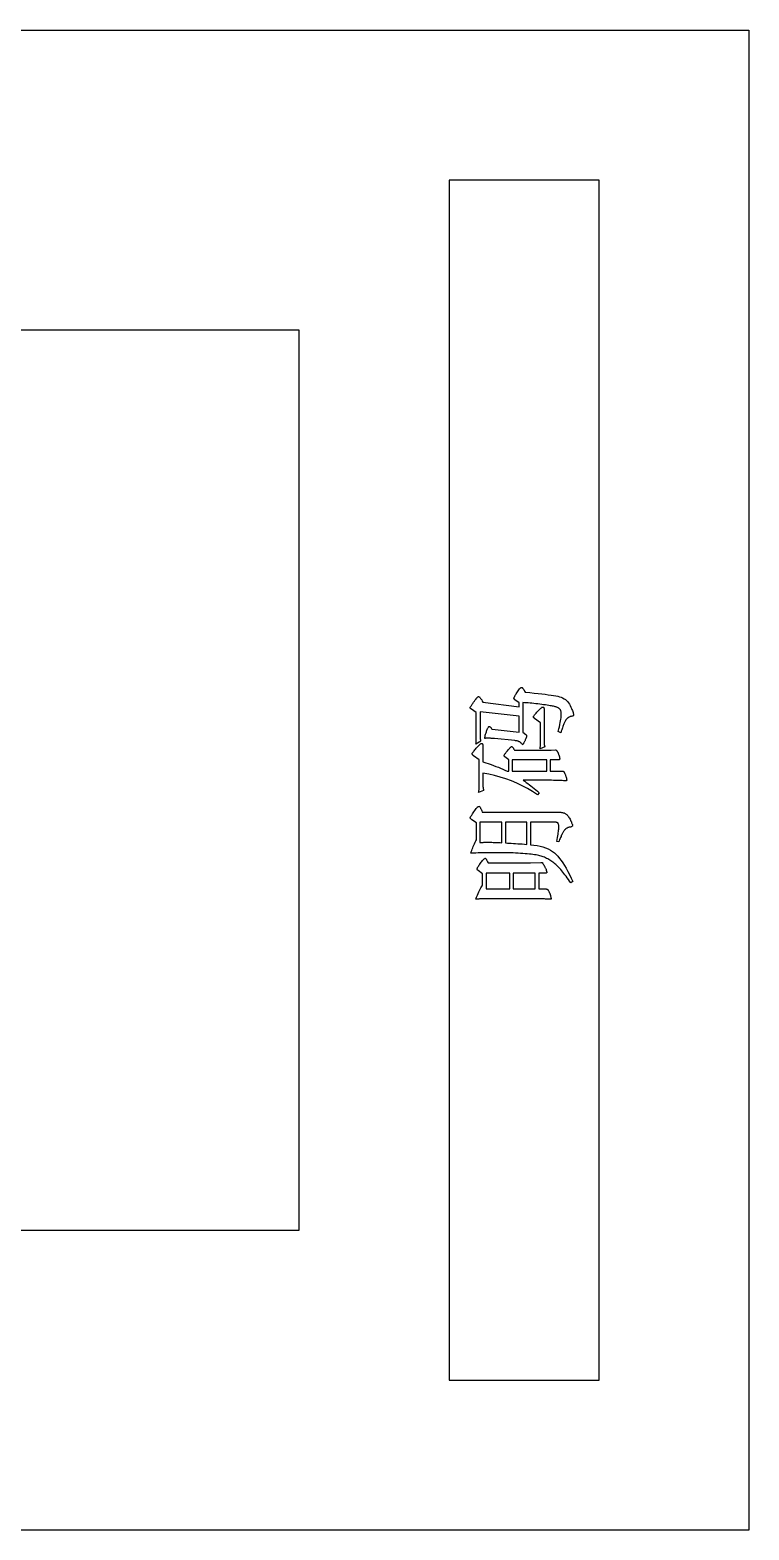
# Model space of a CAD drawing. Header units: millimetres. Extents: x -1 to 1576, y 30 to 633.
# Drawn here: x 103.85 to 108.65, y 252.26 to 262.26 of the extents above; entities that cross this region are included whole.
import ezdxf

# ---------------------------------------------------------------- set-up
doc = ezdxf.new("R2010")
doc.units = ezdxf.units.MM

msp = doc.modelspace()

# ---------------------------------------------------------------- linework, layer by layer
at = {"color": 7, "linetype": 'Continuous', "lineweight": 25}
for p, q in [((98.645, 262.263), (108.645, 262.263)), ((108.645, 262.263), (108.645, 252.263)), ((106.645, 261.263), (106.645, 253.263)), ((107.645, 261.263), (106.645, 261.263)), ((107.645, 253.263), (107.645, 261.263)), ((105.645, 260.263), (99.645, 260.263)), ((105.645, 254.263), (105.645, 260.263)), ((106.819, 257.797), (106.821, 257.8)), ((106.821, 257.8), (106.824, 257.803)), ((106.824, 257.803), (106.826, 257.806)), ((106.826, 257.806), (106.828, 257.808)), ((106.828, 257.808), (106.83, 257.811)), ((106.83, 257.811), (106.832, 257.813)), ((106.832, 257.813), (106.833, 257.814)), ((106.833, 257.814), (106.835, 257.816)), ((106.835, 257.816), (106.836, 257.817)), ((106.836, 257.817), (106.838, 257.818)), ((106.838, 257.818), (106.839, 257.819)), ((106.839, 257.819), (106.84, 257.82)), ((106.84, 257.82), (106.842, 257.82)), ((106.842, 257.82), (106.843, 257.82)), ((106.843, 257.82), (106.845, 257.819)), ((106.845, 257.819), (106.847, 257.817)), ((106.847, 257.817), (106.85, 257.814)), ((106.85, 257.814), (106.852, 257.811)), ((106.852, 257.811), (106.855, 257.807)), ((106.855, 257.807), (106.859, 257.802)), ((106.859, 257.802), (106.862, 257.797)), ((107.077, 257.81), (107.078, 257.812)), ((107.077, 257.809), (107.077, 257.81)), ((107.077, 257.807), (107.077, 257.809)), ((107.078, 257.806), (107.077, 257.807)), ((107.078, 257.814), (107.079, 257.816)), ((107.078, 257.812), (107.078, 257.814)), ((107.078, 257.805), (107.078, 257.806)), ((107.079, 257.804), (107.078, 257.805)), ((107.079, 257.816), (107.081, 257.818)), ((107.079, 257.803), (107.079, 257.804)), ((107.08, 257.802), (107.079, 257.803)), ((107.081, 257.801), (107.08, 257.802)), ((107.081, 257.818), (107.082, 257.821)), ((107.083, 257.8), (107.081, 257.801)), ((107.082, 257.821), (107.084, 257.825)), ((107.084, 257.825), (107.086, 257.829)), ((107.086, 257.829), (107.089, 257.833)), ((107.089, 257.833), (107.092, 257.837)), ((107.092, 257.837), (107.115, 257.871)), ((107.115, 257.871), (107.116, 257.873)), ((107.116, 257.873), (107.118, 257.875)), ((107.118, 257.875), (107.119, 257.876)), ((107.119, 257.876), (107.12, 257.878)), ((107.12, 257.878), (107.122, 257.879)), ((107.122, 257.879), (107.123, 257.88)), ((107.123, 257.88), (107.125, 257.88)), ((107.125, 257.88), (107.126, 257.881)), ((107.126, 257.881), (107.127, 257.881)), ((107.127, 257.881), (107.128, 257.881)), ((107.128, 257.881), (107.13, 257.881)), ((107.13, 257.881), (107.131, 257.88)), ((107.131, 257.88), (107.133, 257.878)), ((107.133, 257.878), (107.135, 257.876)), ((107.135, 257.876), (107.137, 257.873)), ((107.137, 257.873), (107.14, 257.87)), ((107.14, 257.87), (107.142, 257.866)), ((107.142, 257.866), (107.145, 257.861)), ((107.145, 257.861), (107.148, 257.855)), ((107.148, 257.855), (107.151, 257.849)), ((107.151, 257.849), (107.182, 257.846)), ((107.182, 257.846), (107.211, 257.843)), ((107.211, 257.843), (107.238, 257.841)), ((107.238, 257.841), (107.263, 257.838)), ((107.263, 257.838), (107.286, 257.835)), ((107.286, 257.835), (107.306, 257.832)), ((107.306, 257.832), (107.325, 257.83)), ((107.325, 257.83), (107.342, 257.827)), ((107.342, 257.827), (107.357, 257.824)), ((107.357, 257.824), (107.37, 257.822)), ((107.37, 257.822), (107.381, 257.819)), ((107.381, 257.819), (107.392, 257.815)), ((107.392, 257.815), (107.402, 257.811)), ((107.402, 257.811), (107.411, 257.805)), ((107.411, 257.805), (107.42, 257.8)), ((106.785, 257.747), (106.786, 257.748)), ((106.785, 257.745), (106.785, 257.747)), ((106.786, 257.743), (106.785, 257.745)), ((106.786, 257.748), (106.787, 257.749)), ((106.786, 257.742), (106.786, 257.743)), ((106.787, 257.741), (106.786, 257.742)), ((106.787, 257.749), (106.788, 257.752)), ((106.788, 257.74), (106.787, 257.741)), ((106.788, 257.752), (106.789, 257.754)), ((106.789, 257.739), (106.788, 257.74)), ((106.789, 257.754), (106.791, 257.757)), ((106.791, 257.738), (106.789, 257.739)), ((106.791, 257.757), (106.793, 257.76)), ((106.792, 257.737), (106.791, 257.738)), ((106.794, 257.736), (106.792, 257.737)), ((106.793, 257.76), (106.796, 257.764)), ((106.826, 257.714), (106.794, 257.736)), ((106.796, 257.764), (106.798, 257.768)), ((106.798, 257.768), (106.802, 257.773)), ((106.802, 257.773), (106.805, 257.777)), ((106.805, 257.777), (106.808, 257.782)), ((106.808, 257.782), (106.811, 257.786)), ((106.811, 257.786), (106.814, 257.79)), ((106.814, 257.79), (106.816, 257.793)), ((106.816, 257.793), (106.819, 257.797)), ((106.826, 257.536), (106.826, 257.714)), ((106.851, 257.717), (106.851, 257.55)), ((107.112, 257.689), (106.851, 257.717)), ((106.862, 257.797), (106.866, 257.79)), ((106.866, 257.79), (106.87, 257.783)), ((106.87, 257.783), (107.112, 257.752)), ((107.084, 257.799), (107.083, 257.8)), ((107.112, 257.779), (107.084, 257.799)), ((107.112, 257.752), (107.112, 257.779)), ((107.136, 257.78), (107.136, 257.582)), ((107.148, 257.779), (107.136, 257.78)), ((107.16, 257.778), (107.148, 257.779)), ((107.173, 257.777), (107.16, 257.778)), ((107.185, 257.776), (107.173, 257.777)), ((107.197, 257.775), (107.185, 257.776)), ((107.21, 257.774), (107.197, 257.775)), ((107.223, 257.772), (107.21, 257.774)), ((107.214, 257.697), (107.217, 257.7)), ((107.217, 257.7), (107.221, 257.705)), ((107.221, 257.705), (107.225, 257.71)), ((107.236, 257.771), (107.223, 257.772)), ((107.225, 257.71), (107.23, 257.715)), ((107.23, 257.715), (107.235, 257.72)), ((107.235, 257.72), (107.241, 257.726)), ((107.249, 257.769), (107.236, 257.771)), ((107.241, 257.726), (107.246, 257.731)), ((107.246, 257.731), (107.25, 257.736)), ((107.262, 257.767), (107.249, 257.769)), ((107.25, 257.736), (107.254, 257.74)), ((107.254, 257.74), (107.258, 257.743)), ((107.258, 257.743), (107.261, 257.746)), ((107.261, 257.746), (107.264, 257.748)), ((107.275, 257.765), (107.262, 257.767)), ((107.264, 257.748), (107.267, 257.749)), ((107.267, 257.749), (107.269, 257.75)), ((107.269, 257.75), (107.27, 257.75)), ((107.27, 257.75), (107.272, 257.75)), ((107.272, 257.75), (107.273, 257.75)), ((107.273, 257.75), (107.274, 257.749)), ((107.274, 257.749), (107.275, 257.748)), ((107.287, 257.764), (107.275, 257.765)), ((107.275, 257.748), (107.276, 257.747)), ((107.276, 257.747), (107.277, 257.746)), ((107.277, 257.746), (107.277, 257.744)), ((107.277, 257.744), (107.277, 257.742)), ((107.277, 257.742), (107.278, 257.74)), ((107.278, 257.74), (107.278, 257.737)), ((107.278, 257.737), (107.278, 257.517)), ((107.298, 257.762), (107.287, 257.764)), ((107.309, 257.76), (107.298, 257.762)), ((107.318, 257.759), (107.309, 257.76)), ((107.327, 257.757), (107.318, 257.759)), ((107.334, 257.756), (107.327, 257.757)), ((107.341, 257.755), (107.334, 257.756)), ((107.347, 257.753), (107.341, 257.755)), ((107.352, 257.752), (107.347, 257.753)), ((107.356, 257.751), (107.352, 257.752)), ((107.36, 257.749), (107.356, 257.751)), ((107.364, 257.748), (107.36, 257.749)), ((107.368, 257.746), (107.364, 257.748)), ((107.371, 257.745), (107.368, 257.746)), ((107.374, 257.743), (107.371, 257.745)), ((107.377, 257.742), (107.374, 257.743)), ((107.379, 257.74), (107.377, 257.742)), ((107.382, 257.738), (107.379, 257.74)), ((107.384, 257.736), (107.382, 257.738)), ((107.385, 257.734), (107.384, 257.736)), ((107.387, 257.732), (107.385, 257.734)), ((107.388, 257.729), (107.387, 257.732)), ((107.389, 257.726), (107.388, 257.729)), ((107.39, 257.722), (107.389, 257.726)), ((107.391, 257.719), (107.39, 257.722)), ((107.392, 257.715), (107.391, 257.719)), ((107.392, 257.71), (107.392, 257.715)), ((107.393, 257.705), (107.392, 257.71)), ((107.393, 257.7), (107.393, 257.705)), ((107.393, 257.694), (107.393, 257.7)), ((107.42, 257.8), (107.428, 257.793)), ((107.428, 257.793), (107.435, 257.786)), ((107.435, 257.786), (107.441, 257.778)), ((107.441, 257.778), (107.447, 257.769)), ((107.447, 257.769), (107.452, 257.76)), ((107.452, 257.76), (107.457, 257.75)), ((107.457, 257.75), (107.46, 257.741)), ((107.46, 257.741), (107.464, 257.733)), ((107.464, 257.733), (107.467, 257.726)), ((107.467, 257.726), (107.47, 257.72)), ((107.47, 257.72), (107.472, 257.714)), ((107.472, 257.714), (107.473, 257.709)), ((107.473, 257.709), (107.475, 257.705)), ((107.475, 257.705), (107.475, 257.701)), ((107.475, 257.701), (107.475, 257.698)), ((106.897, 257.596), (106.899, 257.601)), ((106.899, 257.601), (106.901, 257.606)), ((106.901, 257.606), (106.903, 257.61)), ((106.903, 257.61), (106.905, 257.613)), ((106.905, 257.613), (106.907, 257.616)), ((106.907, 257.616), (106.908, 257.618)), ((106.908, 257.618), (106.91, 257.62)), ((106.91, 257.62), (106.911, 257.621)), ((106.911, 257.621), (106.913, 257.621)), ((106.913, 257.621), (106.914, 257.621)), ((106.914, 257.621), (106.915, 257.62)), ((106.915, 257.62), (106.917, 257.619)), ((106.917, 257.619), (106.919, 257.618)), ((106.919, 257.618), (106.92, 257.616)), ((106.92, 257.616), (106.922, 257.614)), ((106.922, 257.614), (106.924, 257.611)), ((106.924, 257.611), (106.926, 257.609)), ((106.926, 257.609), (106.928, 257.605)), ((106.928, 257.605), (106.931, 257.602)), ((106.931, 257.602), (107.112, 257.583)), ((107.112, 257.583), (107.112, 257.689)), ((107.207, 257.684), (107.208, 257.686)), ((107.207, 257.683), (107.207, 257.684)), ((107.208, 257.682), (107.207, 257.683)), ((107.208, 257.688), (107.21, 257.69)), ((107.208, 257.686), (107.208, 257.688)), ((107.208, 257.681), (107.208, 257.682)), ((107.209, 257.68), (107.208, 257.681)), ((107.209, 257.679), (107.209, 257.68)), ((107.21, 257.678), (107.209, 257.679)), ((107.21, 257.69), (107.212, 257.693)), ((107.211, 257.677), (107.21, 257.678)), ((107.212, 257.676), (107.211, 257.677)), ((107.212, 257.693), (107.214, 257.697)), ((107.214, 257.675), (107.212, 257.676)), ((107.215, 257.674), (107.214, 257.675)), ((107.255, 257.645), (107.215, 257.674)), ((107.255, 257.509), (107.255, 257.645)), ((107.373, 257.587), (107.377, 257.604)), ((107.377, 257.604), (107.38, 257.619)), ((107.38, 257.619), (107.383, 257.634)), ((107.383, 257.634), (107.386, 257.647)), ((107.386, 257.647), (107.388, 257.659)), ((107.388, 257.659), (107.39, 257.669)), ((107.39, 257.669), (107.391, 257.679)), ((107.391, 257.679), (107.392, 257.687)), ((107.392, 257.687), (107.393, 257.694)), ((107.399, 257.605), (107.396, 257.597)), ((107.401, 257.612), (107.399, 257.605)), ((107.404, 257.62), (107.401, 257.612)), ((107.406, 257.626), (107.404, 257.62)), ((107.408, 257.632), (107.406, 257.626)), ((107.41, 257.638), (107.408, 257.632)), ((107.412, 257.643), (107.41, 257.638)), ((107.414, 257.647), (107.412, 257.643)), ((107.416, 257.651), (107.414, 257.647)), ((107.418, 257.655), (107.416, 257.651)), ((107.42, 257.658), (107.418, 257.655)), ((107.422, 257.661), (107.42, 257.658)), ((107.424, 257.665), (107.422, 257.661)), ((107.426, 257.667), (107.424, 257.665)), ((107.428, 257.67), (107.426, 257.667)), ((107.43, 257.672), (107.428, 257.67)), ((107.432, 257.674), (107.43, 257.672)), ((107.434, 257.676), (107.432, 257.674)), ((107.436, 257.678), (107.434, 257.676)), ((107.438, 257.679), (107.436, 257.678)), ((107.441, 257.681), (107.438, 257.679)), ((107.443, 257.682), (107.441, 257.681)), ((107.446, 257.683), (107.443, 257.682)), ((107.449, 257.685), (107.446, 257.683)), ((107.453, 257.686), (107.449, 257.685)), ((107.456, 257.687), (107.453, 257.686)), ((107.459, 257.687), (107.456, 257.687)), ((107.463, 257.688), (107.459, 257.687)), ((107.466, 257.689), (107.463, 257.688)), ((107.468, 257.689), (107.466, 257.689)), ((107.469, 257.69), (107.468, 257.689)), ((107.471, 257.691), (107.469, 257.69)), ((107.472, 257.692), (107.471, 257.691)), ((107.473, 257.693), (107.472, 257.692)), ((107.474, 257.694), (107.473, 257.693)), ((107.475, 257.695), (107.474, 257.694)), ((107.475, 257.698), (107.475, 257.697)), ((107.475, 257.697), (107.475, 257.695)), ((106.856, 257.522), (106.823, 257.502)), ((106.823, 257.505), (106.824, 257.508)), ((106.823, 257.502), (106.823, 257.505)), ((106.824, 257.511), (106.825, 257.515)), ((106.824, 257.508), (106.824, 257.511)), ((106.825, 257.527), (106.826, 257.531)), ((106.825, 257.523), (106.825, 257.527)), ((106.825, 257.519), (106.825, 257.523)), ((106.825, 257.515), (106.825, 257.519)), ((106.826, 257.531), (106.826, 257.536)), ((106.849, 257.5), (106.852, 257.502)), ((106.851, 257.55), (106.851, 257.547)), ((106.851, 257.547), (106.851, 257.544)), ((106.851, 257.544), (106.851, 257.541)), ((106.851, 257.541), (106.852, 257.538)), ((106.852, 257.538), (106.852, 257.535)), ((106.852, 257.535), (106.853, 257.533)), ((106.852, 257.502), (106.855, 257.505)), ((106.853, 257.533), (106.854, 257.53)), ((106.854, 257.53), (106.854, 257.527)), ((106.854, 257.527), (106.855, 257.525)), ((106.855, 257.525), (106.856, 257.522)), ((106.855, 257.505), (106.858, 257.506)), ((106.858, 257.506), (106.86, 257.507)), ((106.86, 257.507), (106.862, 257.507)), ((106.862, 257.507), (106.863, 257.507)), ((106.863, 257.507), (106.865, 257.507)), ((106.865, 257.507), (106.866, 257.506)), ((106.866, 257.506), (106.867, 257.505)), ((106.867, 257.505), (106.868, 257.503)), ((106.868, 257.503), (106.869, 257.501)), ((106.869, 257.501), (106.869, 257.499)), ((106.882, 257.545), (106.883, 257.549)), ((106.882, 257.541), (106.882, 257.545)), ((106.884, 257.541), (106.882, 257.541)), ((106.883, 257.549), (106.884, 257.553)), ((106.884, 257.553), (106.885, 257.558)), ((106.886, 257.541), (106.884, 257.541)), ((106.885, 257.558), (106.886, 257.563)), ((106.886, 257.563), (106.888, 257.568)), ((106.888, 257.542), (106.886, 257.541)), ((106.888, 257.568), (106.889, 257.573)), ((106.89, 257.542), (106.888, 257.542)), ((106.889, 257.573), (106.891, 257.578)), ((106.893, 257.542), (106.89, 257.542)), ((106.891, 257.578), (106.893, 257.584)), ((106.893, 257.584), (106.895, 257.59)), ((106.895, 257.542), (106.893, 257.542)), ((106.895, 257.59), (106.897, 257.596)), ((106.898, 257.542), (106.895, 257.542)), ((106.901, 257.542), (106.898, 257.542)), ((106.91, 257.542), (106.901, 257.542)), ((106.914, 257.542), (106.91, 257.542)), ((106.917, 257.542), (106.914, 257.542)), ((106.921, 257.542), (106.917, 257.542)), ((106.925, 257.541), (106.921, 257.542)), ((106.929, 257.541), (106.925, 257.541)), ((106.933, 257.541), (106.929, 257.541)), ((106.938, 257.54), (106.933, 257.541)), ((106.942, 257.54), (106.938, 257.54)), ((106.947, 257.54), (106.942, 257.54)), ((107.084, 257.526), (106.947, 257.54)), ((107.088, 257.525), (107.084, 257.526)), ((107.092, 257.525), (107.088, 257.525)), ((107.095, 257.524), (107.092, 257.525)), ((107.099, 257.524), (107.095, 257.524)), ((107.102, 257.523), (107.099, 257.524)), ((107.105, 257.522), (107.102, 257.523)), ((107.107, 257.521), (107.105, 257.522)), ((107.11, 257.52), (107.107, 257.521)), ((107.112, 257.519), (107.11, 257.52)), ((107.114, 257.518), (107.112, 257.519)), ((107.116, 257.517), (107.114, 257.518)), ((107.118, 257.516), (107.116, 257.517)), ((107.12, 257.514), (107.118, 257.516)), ((107.122, 257.512), (107.12, 257.514)), ((107.124, 257.51), (107.122, 257.512)), ((107.126, 257.508), (107.124, 257.51)), ((107.129, 257.506), (107.126, 257.508)), ((107.131, 257.503), (107.129, 257.506)), ((107.133, 257.5), (107.131, 257.503)), ((107.135, 257.498), (107.133, 257.5)), ((107.137, 257.5), (107.135, 257.498)), ((107.136, 257.582), (107.156, 257.567)), ((107.139, 257.503), (107.137, 257.5)), ((107.14, 257.506), (107.139, 257.503)), ((107.142, 257.509), (107.14, 257.506)), ((107.144, 257.513), (107.142, 257.509)), ((107.146, 257.516), (107.144, 257.513)), ((107.147, 257.52), (107.146, 257.516)), ((107.149, 257.523), (107.147, 257.52)), ((107.151, 257.527), (107.149, 257.523)), ((107.152, 257.531), (107.151, 257.527)), ((107.154, 257.535), (107.152, 257.531)), ((107.156, 257.538), (107.154, 257.535)), ((107.156, 257.567), (107.157, 257.566)), ((107.157, 257.541), (107.156, 257.538)), ((107.157, 257.566), (107.159, 257.565)), ((107.158, 257.544), (107.157, 257.541)), ((107.159, 257.547), (107.158, 257.544)), ((107.159, 257.565), (107.159, 257.564)), ((107.159, 257.564), (107.16, 257.563)), ((107.16, 257.55), (107.159, 257.547)), ((107.16, 257.563), (107.16, 257.562)), ((107.16, 257.562), (107.161, 257.561)), ((107.161, 257.552), (107.16, 257.55)), ((107.161, 257.561), (107.161, 257.559)), ((107.161, 257.559), (107.161, 257.558)), ((107.161, 257.558), (107.161, 257.557)), ((107.161, 257.557), (107.161, 257.555)), ((107.161, 257.555), (107.161, 257.554)), ((107.161, 257.554), (107.161, 257.552)), ((107.254, 257.496), (107.255, 257.5)), ((107.255, 257.505), (107.255, 257.509)), ((107.255, 257.5), (107.255, 257.505)), ((107.278, 257.517), (107.278, 257.513)), ((107.278, 257.513), (107.278, 257.509)), ((107.278, 257.509), (107.278, 257.505)), ((107.278, 257.505), (107.279, 257.502)), ((107.279, 257.502), (107.279, 257.498)), ((107.39, 257.579), (107.373, 257.587)), ((107.393, 257.588), (107.39, 257.579)), ((107.396, 257.597), (107.393, 257.588)), ((106.798, 257.44), (106.799, 257.442)), ((106.798, 257.439), (106.798, 257.44)), ((106.798, 257.437), (106.798, 257.439)), ((106.798, 257.436), (106.798, 257.437)), ((106.799, 257.435), (106.798, 257.436)), ((106.799, 257.442), (106.801, 257.444)), ((106.8, 257.434), (106.799, 257.435)), ((106.8, 257.433), (106.8, 257.434)), ((106.801, 257.431), (106.8, 257.433)), ((106.801, 257.444), (106.802, 257.447)), ((106.803, 257.43), (106.801, 257.431)), ((106.802, 257.447), (106.805, 257.45)), ((106.804, 257.428), (106.803, 257.43)), ((106.806, 257.427), (106.804, 257.428)), ((106.805, 257.45), (106.808, 257.454)), ((106.807, 257.425), (106.806, 257.427)), ((106.845, 257.397), (106.807, 257.425)), ((106.808, 257.454), (106.812, 257.459)), ((106.812, 257.459), (106.816, 257.464)), ((106.816, 257.464), (106.82, 257.47)), ((106.82, 257.47), (106.826, 257.476)), ((106.826, 257.476), (106.831, 257.482)), ((106.831, 257.482), (106.836, 257.487)), ((106.836, 257.487), (106.841, 257.492)), ((106.841, 257.492), (106.845, 257.496)), ((106.845, 257.496), (106.849, 257.5)), ((106.869, 257.499), (106.87, 257.497)), ((106.87, 257.497), (106.87, 257.494)), ((106.87, 257.494), (106.87, 257.491)), ((106.87, 257.491), (106.87, 257.385)), ((107.011, 257.428), (107.012, 257.429)), ((107.011, 257.426), (107.011, 257.428)), ((107.012, 257.424), (107.011, 257.426)), ((107.012, 257.429), (107.013, 257.431)), ((107.012, 257.423), (107.012, 257.424)), ((107.013, 257.422), (107.012, 257.423)), ((107.013, 257.431), (107.015, 257.434)), ((107.015, 257.42), (107.013, 257.422)), ((107.015, 257.434), (107.017, 257.437)), ((107.016, 257.419), (107.015, 257.42)), ((107.044, 257.398), (107.016, 257.419)), ((107.017, 257.437), (107.02, 257.441)), ((107.02, 257.441), (107.023, 257.445)), ((107.023, 257.445), (107.026, 257.449)), ((107.026, 257.449), (107.03, 257.454)), ((107.03, 257.454), (107.034, 257.459)), ((107.034, 257.459), (107.039, 257.464)), ((107.039, 257.464), (107.043, 257.469)), ((107.043, 257.469), (107.047, 257.473)), ((107.047, 257.473), (107.05, 257.477)), ((107.05, 257.477), (107.053, 257.48)), ((107.053, 257.48), (107.056, 257.482)), ((107.056, 257.482), (107.058, 257.484)), ((107.058, 257.484), (107.059, 257.486)), ((107.059, 257.486), (107.061, 257.486)), ((107.061, 257.486), (107.063, 257.487)), ((107.063, 257.487), (107.064, 257.486)), ((107.064, 257.486), (107.066, 257.485)), ((107.066, 257.485), (107.067, 257.483)), ((107.067, 257.483), (107.069, 257.481)), ((107.069, 257.481), (107.071, 257.478)), ((107.071, 257.478), (107.073, 257.475)), ((107.073, 257.475), (107.075, 257.471)), ((107.075, 257.471), (107.078, 257.467)), ((107.078, 257.467), (107.08, 257.462)), ((107.08, 257.462), (107.281, 257.462)), ((107.283, 257.484), (107.251, 257.471)), ((107.251, 257.471), (107.252, 257.474)), ((107.252, 257.477), (107.253, 257.481)), ((107.252, 257.474), (107.252, 257.477)), ((107.253, 257.485), (107.254, 257.488)), ((107.253, 257.481), (107.253, 257.485)), ((107.254, 257.492), (107.254, 257.496)), ((107.254, 257.488), (107.254, 257.492)), ((107.279, 257.498), (107.28, 257.495)), ((107.28, 257.495), (107.28, 257.492)), ((107.28, 257.492), (107.281, 257.489)), ((107.281, 257.489), (107.282, 257.487)), ((107.281, 257.462), (107.288, 257.462)), ((107.282, 257.487), (107.283, 257.484)), ((107.288, 257.462), (107.294, 257.462)), ((107.294, 257.462), (107.3, 257.462)), ((107.3, 257.462), (107.306, 257.462)), ((107.306, 257.462), (107.311, 257.463)), ((107.311, 257.463), (107.315, 257.463)), ((107.315, 257.463), (107.319, 257.463)), ((107.319, 257.463), (107.323, 257.463)), ((107.323, 257.463), (107.326, 257.463)), ((107.326, 257.463), (107.354, 257.465)), ((107.354, 257.465), (107.355, 257.464)), ((107.355, 257.464), (107.356, 257.464)), ((107.356, 257.464), (107.357, 257.464)), ((107.357, 257.464), (107.358, 257.463)), ((107.358, 257.463), (107.36, 257.462)), ((107.36, 257.462), (107.361, 257.462)), ((107.361, 257.462), (107.362, 257.46)), ((107.362, 257.46), (107.363, 257.459)), ((107.363, 257.459), (107.364, 257.458)), ((107.364, 257.458), (107.365, 257.456)), ((107.365, 257.456), (107.366, 257.454)), ((107.366, 257.454), (107.367, 257.452)), ((107.367, 257.452), (107.368, 257.45)), ((107.368, 257.45), (107.37, 257.448)), ((107.37, 257.448), (107.371, 257.445)), ((107.371, 257.445), (107.372, 257.443)), ((107.372, 257.443), (107.373, 257.44)), ((107.373, 257.44), (107.374, 257.437)), ((107.374, 257.437), (107.375, 257.433)), ((107.375, 257.433), (107.377, 257.43)), ((107.377, 257.43), (107.378, 257.426)), ((107.378, 257.426), (107.379, 257.423)), ((107.379, 257.423), (107.38, 257.42)), ((107.38, 257.42), (107.381, 257.417)), ((107.381, 257.4), (107.38, 257.4)), ((107.381, 257.417), (107.381, 257.414)), ((107.381, 257.414), (107.382, 257.412)), ((107.382, 257.402), (107.381, 257.4)), ((107.382, 257.412), (107.382, 257.409)), ((107.382, 257.409), (107.383, 257.407)), ((107.383, 257.403), (107.382, 257.402)), ((107.383, 257.407), (107.383, 257.405)), ((107.383, 257.405), (107.383, 257.403)), ((106.845, 257.214), (106.845, 257.397)), ((106.87, 257.385), (106.889, 257.379)), ((106.87, 257.309), (106.87, 257.226)), ((106.909, 257.302), (106.87, 257.309)), ((106.889, 257.379), (106.906, 257.373)), ((106.906, 257.373), (106.924, 257.367)), ((106.948, 257.293), (106.909, 257.302)), ((106.924, 257.367), (106.941, 257.361)), ((106.941, 257.361), (106.957, 257.354)), ((106.957, 257.354), (106.973, 257.348)), ((106.973, 257.348), (106.988, 257.342)), ((106.988, 257.342), (107.003, 257.336)), ((107.003, 257.336), (107.017, 257.329)), ((107.017, 257.329), (107.031, 257.323)), ((107.031, 257.323), (107.044, 257.323)), ((107.044, 257.323), (107.044, 257.398)), ((107.296, 257.399), (107.066, 257.399)), ((107.066, 257.399), (107.066, 257.323)), ((107.066, 257.323), (107.296, 257.323)), ((107.296, 257.323), (107.296, 257.399)), ((107.374, 257.399), (107.318, 257.399)), ((107.318, 257.399), (107.318, 257.323)), ((107.318, 257.323), (107.4, 257.323)), ((107.376, 257.399), (107.374, 257.399)), ((107.378, 257.399), (107.376, 257.399)), ((107.379, 257.399), (107.378, 257.399)), ((107.38, 257.4), (107.379, 257.399)), ((107.4, 257.323), (107.401, 257.323)), ((107.401, 257.323), (107.403, 257.322)), ((107.403, 257.322), (107.405, 257.322)), ((107.405, 257.322), (107.406, 257.322)), ((107.406, 257.322), (107.408, 257.321)), ((107.408, 257.321), (107.409, 257.32)), ((107.409, 257.32), (107.41, 257.319)), ((107.41, 257.319), (107.41, 257.318)), ((107.41, 257.318), (107.411, 257.317)), ((107.411, 257.317), (107.412, 257.315)), ((107.412, 257.315), (107.413, 257.313)), ((107.413, 257.313), (107.414, 257.311)), ((107.414, 257.311), (107.415, 257.309)), ((107.415, 257.309), (107.416, 257.307)), ((107.416, 257.307), (107.417, 257.305)), ((107.417, 257.305), (107.418, 257.302)), ((107.418, 257.302), (107.42, 257.297)), ((106.844, 257.206), (106.845, 257.21)), ((106.844, 257.202), (106.844, 257.206)), ((106.844, 257.198), (106.844, 257.202)), ((106.845, 257.21), (106.845, 257.214)), ((106.87, 257.226), (106.87, 257.222)), ((106.87, 257.222), (106.87, 257.218)), ((106.87, 257.218), (106.871, 257.215)), ((106.871, 257.215), (106.871, 257.211)), ((106.871, 257.211), (106.871, 257.208)), ((106.871, 257.208), (106.872, 257.205)), ((106.872, 257.205), (106.873, 257.202)), ((106.873, 257.202), (106.874, 257.199)), ((106.986, 257.283), (106.948, 257.293)), ((107.023, 257.271), (106.986, 257.283)), ((107.06, 257.257), (107.023, 257.271)), ((107.096, 257.242), (107.06, 257.257)), ((107.132, 257.225), (107.096, 257.242)), ((107.167, 257.207), (107.132, 257.225)), ((107.328, 257.262), (107.139, 257.262)), ((107.139, 257.262), (107.149, 257.255)), ((107.149, 257.255), (107.159, 257.247)), ((107.159, 257.247), (107.17, 257.24)), ((107.201, 257.187), (107.167, 257.207)), ((107.17, 257.24), (107.18, 257.232)), ((107.18, 257.232), (107.19, 257.224)), ((107.19, 257.224), (107.201, 257.215)), ((107.201, 257.215), (107.212, 257.206)), ((107.212, 257.206), (107.223, 257.197)), ((107.34, 257.261), (107.328, 257.262)), ((107.351, 257.261), (107.34, 257.261)), ((107.361, 257.261), (107.351, 257.261)), ((107.371, 257.261), (107.361, 257.261)), ((107.381, 257.261), (107.371, 257.261)), ((107.39, 257.26), (107.381, 257.261)), ((107.399, 257.26), (107.39, 257.26)), ((107.407, 257.259), (107.399, 257.26)), ((107.415, 257.258), (107.407, 257.259)), ((107.423, 257.258), (107.415, 257.258)), ((107.42, 257.297), (107.422, 257.292)), ((107.422, 257.292), (107.423, 257.29)), ((107.423, 257.29), (107.425, 257.284)), ((107.425, 257.258), (107.423, 257.258)), ((107.425, 257.284), (107.425, 257.282)), ((107.425, 257.282), (107.426, 257.279)), ((107.427, 257.258), (107.425, 257.258)), ((107.426, 257.279), (107.427, 257.277)), ((107.427, 257.277), (107.427, 257.274)), ((107.427, 257.274), (107.427, 257.272)), ((107.427, 257.272), (107.428, 257.27)), ((107.428, 257.259), (107.427, 257.258)), ((107.428, 257.27), (107.428, 257.268)), ((107.428, 257.268), (107.428, 257.267)), ((107.428, 257.267), (107.429, 257.265)), ((107.429, 257.263), (107.428, 257.261)), ((107.428, 257.261), (107.428, 257.259)), ((107.429, 257.265), (107.429, 257.264)), ((107.429, 257.264), (107.429, 257.263)), ((106.875, 257.194), (106.841, 257.18)), ((106.841, 257.18), (106.842, 257.184)), ((106.842, 257.187), (106.843, 257.191)), ((106.842, 257.184), (106.842, 257.187)), ((106.843, 257.194), (106.844, 257.198)), ((106.843, 257.191), (106.843, 257.194)), ((106.874, 257.199), (106.874, 257.196)), ((106.874, 257.196), (106.875, 257.194)), ((107.235, 257.165), (107.201, 257.187)), ((107.223, 257.197), (107.234, 257.188)), ((107.234, 257.188), (107.245, 257.178)), ((107.245, 257.178), (107.235, 257.165)), ((106.786, 257.014), (106.787, 257.016)), ((106.786, 257.012), (106.786, 257.014)), ((106.786, 257.01), (106.786, 257.012)), ((106.786, 257.009), (106.786, 257.01)), ((106.787, 257.008), (106.786, 257.009)), ((106.787, 257.016), (106.788, 257.018)), ((106.787, 257.007), (106.787, 257.008)), ((106.788, 257.006), (106.787, 257.007)), ((106.788, 257.018), (106.79, 257.021)), ((106.789, 257.005), (106.788, 257.006)), ((106.791, 257.003), (106.789, 257.005)), ((106.79, 257.021), (106.791, 257.024)), ((106.791, 257.024), (106.793, 257.027)), ((106.792, 257.002), (106.791, 257.003)), ((106.794, 257.001), (106.792, 257.002)), ((106.793, 257.027), (106.796, 257.03)), ((106.796, 256.999), (106.794, 257.001)), ((106.796, 257.03), (106.798, 257.034)), ((106.798, 257.034), (106.801, 257.039)), ((106.801, 257.039), (106.826, 257.074)), ((106.826, 257.074), (106.828, 257.076)), ((106.828, 257.076), (106.83, 257.079)), ((106.83, 257.079), (106.831, 257.081)), ((106.831, 257.081), (106.833, 257.083)), ((106.833, 257.083), (106.835, 257.084)), ((106.835, 257.084), (106.837, 257.085)), ((106.837, 257.085), (106.839, 257.086)), ((106.839, 257.086), (106.84, 257.087)), ((106.84, 257.087), (106.842, 257.087)), ((106.842, 257.087), (106.843, 257.088)), ((106.843, 257.088), (106.845, 257.087)), ((106.845, 257.087), (106.847, 257.086)), ((106.847, 257.086), (106.849, 257.084)), ((106.849, 257.084), (106.851, 257.082)), ((106.851, 257.082), (106.853, 257.078)), ((106.853, 257.078), (106.855, 257.074)), ((106.855, 257.074), (106.858, 257.069)), ((106.858, 257.069), (106.86, 257.064)), ((106.86, 257.064), (106.863, 257.057)), ((106.863, 257.057), (106.866, 257.05)), ((106.866, 257.05), (107.348, 257.05)), ((107.348, 257.05), (107.358, 257.05)), ((107.358, 257.05), (107.366, 257.05)), ((107.366, 257.05), (107.375, 257.049)), ((107.375, 257.049), (107.382, 257.049)), ((107.382, 257.049), (107.389, 257.048)), ((107.389, 257.048), (107.395, 257.047)), ((107.395, 257.047), (107.401, 257.046)), ((107.401, 257.046), (107.406, 257.045)), ((107.406, 257.045), (107.411, 257.044)), ((107.411, 257.044), (107.415, 257.043)), ((107.415, 257.043), (107.418, 257.041)), ((107.418, 257.041), (107.422, 257.039)), ((107.422, 257.039), (107.425, 257.036)), ((107.425, 257.036), (107.429, 257.033)), ((107.429, 257.033), (107.433, 257.029)), ((107.433, 257.029), (107.436, 257.024)), ((107.436, 257.024), (107.44, 257.02)), ((107.44, 257.02), (107.443, 257.014)), ((107.443, 257.014), (107.447, 257.008)), ((107.447, 257.008), (107.451, 257.002)), ((107.451, 257.002), (107.454, 256.995)), ((106.828, 256.978), (106.796, 256.999)), ((106.828, 256.865), (106.828, 256.978)), ((106.996, 256.983), (106.85, 256.983)), ((106.85, 256.983), (106.85, 256.847)), ((106.996, 256.845), (106.996, 256.983)), ((107.02, 256.983), (107.02, 256.844)), ((107.163, 256.983), (107.02, 256.983)), ((107.163, 256.834), (107.163, 256.983)), ((107.187, 256.983), (107.187, 256.832)), ((107.347, 256.983), (107.187, 256.983)), ((107.351, 256.983), (107.347, 256.983)), ((107.354, 256.982), (107.351, 256.983)), ((107.358, 256.982), (107.354, 256.982)), ((107.361, 256.981), (107.358, 256.982)), ((107.363, 256.98), (107.361, 256.981)), ((107.366, 256.98), (107.363, 256.98)), ((107.368, 256.978), (107.366, 256.98)), ((107.37, 256.977), (107.368, 256.978)), ((107.371, 256.976), (107.37, 256.977)), ((107.37, 256.892), (107.372, 256.902)), ((107.372, 256.974), (107.371, 256.976)), ((107.373, 256.972), (107.372, 256.974)), ((107.372, 256.902), (107.373, 256.912)), ((107.374, 256.97), (107.373, 256.972)), ((107.373, 256.912), (107.375, 256.921)), ((107.374, 256.968), (107.374, 256.97)), ((107.375, 256.966), (107.374, 256.968)), ((107.376, 256.963), (107.375, 256.966)), ((107.375, 256.929), (107.376, 256.935)), ((107.375, 256.921), (107.375, 256.929)), ((107.376, 256.96), (107.376, 256.963)), ((107.376, 256.957), (107.376, 256.96)), ((107.376, 256.953), (107.376, 256.957)), ((107.377, 256.949), (107.376, 256.953)), ((107.376, 256.935), (107.377, 256.941)), ((107.377, 256.945), (107.377, 256.949)), ((107.377, 256.941), (107.377, 256.945)), ((107.398, 256.904), (107.396, 256.899)), ((107.4, 256.908), (107.398, 256.904)), ((107.403, 256.912), (107.4, 256.908)), ((107.405, 256.916), (107.403, 256.912)), ((107.407, 256.92), (107.405, 256.916)), ((107.409, 256.923), (107.407, 256.92)), ((107.411, 256.926), (107.409, 256.923)), ((107.413, 256.929), (107.411, 256.926)), ((107.416, 256.932), (107.413, 256.929)), ((107.418, 256.934), (107.416, 256.932)), ((107.42, 256.936), (107.418, 256.934)), ((107.422, 256.938), (107.42, 256.936)), ((107.424, 256.939), (107.422, 256.938)), ((107.426, 256.941), (107.424, 256.939)), ((107.429, 256.942), (107.426, 256.941)), ((107.431, 256.943), (107.429, 256.942)), ((107.434, 256.944), (107.431, 256.943)), ((107.436, 256.946), (107.434, 256.944)), ((107.439, 256.947), (107.436, 256.946)), ((107.442, 256.947), (107.439, 256.947)), ((107.445, 256.948), (107.442, 256.947)), ((107.448, 256.949), (107.445, 256.948)), ((107.452, 256.95), (107.448, 256.949)), ((107.455, 256.95), (107.452, 256.95)), ((107.454, 256.995), (107.457, 256.989)), ((107.458, 256.951), (107.455, 256.95)), ((107.457, 256.989), (107.46, 256.984)), ((107.46, 256.952), (107.458, 256.951)), ((107.46, 256.984), (107.462, 256.979)), ((107.463, 256.953), (107.46, 256.952)), ((107.462, 256.979), (107.464, 256.974)), ((107.464, 256.954), (107.463, 256.953)), ((107.464, 256.974), (107.466, 256.97)), ((107.466, 256.955), (107.464, 256.954)), ((107.466, 256.97), (107.467, 256.967)), ((107.467, 256.956), (107.466, 256.955)), ((107.467, 256.967), (107.468, 256.964)), ((107.468, 256.957), (107.467, 256.956)), ((107.468, 256.964), (107.468, 256.962)), ((107.468, 256.962), (107.469, 256.96)), ((107.469, 256.96), (107.468, 256.958)), ((107.468, 256.958), (107.468, 256.957)), ((106.795, 256.794), (106.799, 256.803)), ((106.799, 256.803), (106.802, 256.812)), ((106.802, 256.812), (106.806, 256.821)), ((106.806, 256.821), (106.81, 256.83)), ((106.81, 256.83), (106.814, 256.839)), ((106.814, 256.839), (106.819, 256.848)), ((106.819, 256.848), (106.823, 256.857)), ((106.823, 256.857), (106.828, 256.865)), ((106.85, 256.847), (106.855, 256.847)), ((106.855, 256.847), (106.86, 256.847)), ((106.86, 256.847), (106.866, 256.847)), ((106.866, 256.847), (106.871, 256.847)), ((106.871, 256.847), (106.877, 256.848)), ((106.877, 256.848), (106.883, 256.848)), ((106.883, 256.848), (106.889, 256.848)), ((106.889, 256.848), (106.895, 256.848)), ((106.895, 256.848), (106.901, 256.848)), ((106.901, 256.848), (106.908, 256.848)), ((106.908, 256.848), (106.914, 256.848)), ((106.914, 256.848), (106.922, 256.848)), ((106.922, 256.848), (106.929, 256.848)), ((106.929, 256.848), (106.938, 256.847)), ((106.938, 256.847), (106.946, 256.847)), ((106.946, 256.847), (106.955, 256.847)), ((106.955, 256.847), (106.965, 256.847)), ((106.965, 256.847), (106.975, 256.846)), ((106.975, 256.846), (106.985, 256.846)), ((106.985, 256.846), (106.996, 256.845)), ((107.02, 256.844), (107.033, 256.843)), ((107.033, 256.843), (107.046, 256.843)), ((107.046, 256.843), (107.059, 256.842)), ((107.059, 256.842), (107.073, 256.841)), ((107.073, 256.841), (107.088, 256.84)), ((107.088, 256.84), (107.102, 256.839)), ((107.102, 256.839), (107.117, 256.838)), ((107.117, 256.838), (107.132, 256.837)), ((107.132, 256.837), (107.147, 256.835)), ((107.147, 256.835), (107.163, 256.834)), ((107.187, 256.832), (107.209, 256.829)), ((107.209, 256.829), (107.231, 256.826)), ((107.231, 256.826), (107.251, 256.822)), ((107.251, 256.822), (107.27, 256.817)), ((107.27, 256.817), (107.288, 256.811)), ((107.288, 256.811), (107.305, 256.804)), ((107.305, 256.804), (107.321, 256.796)), ((107.364, 256.853), (107.366, 256.867)), ((107.376, 256.851), (107.364, 256.853)), ((107.366, 256.867), (107.368, 256.88)), ((107.368, 256.88), (107.37, 256.892)), ((107.379, 256.859), (107.376, 256.851)), ((107.382, 256.867), (107.379, 256.859)), ((107.385, 256.874), (107.382, 256.867)), ((107.388, 256.881), (107.385, 256.874)), ((107.391, 256.887), (107.388, 256.881)), ((107.393, 256.893), (107.391, 256.887)), ((107.396, 256.899), (107.393, 256.893)), ((106.789, 256.775), (106.792, 256.784)), ((106.805, 256.776), (106.789, 256.775)), ((106.792, 256.784), (106.795, 256.794)), ((106.822, 256.776), (106.805, 256.776)), ((106.838, 256.777), (106.822, 256.776)), ((106.854, 256.777), (106.838, 256.777)), ((106.846, 256.697), (106.85, 256.703)), ((106.85, 256.703), (106.854, 256.709)), ((106.871, 256.778), (106.854, 256.777)), ((106.854, 256.709), (106.858, 256.716)), ((106.858, 256.716), (106.863, 256.721)), ((106.863, 256.721), (106.867, 256.726)), ((106.867, 256.726), (106.87, 256.73)), ((106.87, 256.73), (106.873, 256.734)), ((106.888, 256.778), (106.871, 256.778)), ((106.873, 256.734), (106.876, 256.737)), ((106.876, 256.737), (106.879, 256.739)), ((106.879, 256.739), (106.882, 256.741)), ((106.882, 256.741), (106.884, 256.742)), ((106.884, 256.742), (106.885, 256.742)), ((106.885, 256.742), (106.887, 256.742)), ((106.887, 256.742), (106.888, 256.741)), ((106.904, 256.778), (106.888, 256.778)), ((106.888, 256.741), (106.89, 256.739)), ((106.89, 256.739), (106.891, 256.737)), ((106.891, 256.737), (106.893, 256.734)), ((106.893, 256.734), (106.895, 256.731)), ((106.895, 256.731), (106.897, 256.727)), ((106.897, 256.727), (106.899, 256.722)), ((106.899, 256.722), (106.901, 256.717)), ((106.901, 256.717), (106.904, 256.711)), ((106.921, 256.779), (106.904, 256.778)), ((106.904, 256.711), (107.187, 256.711)), ((106.938, 256.779), (106.921, 256.779)), ((106.955, 256.779), (106.938, 256.779)), ((106.972, 256.779), (106.955, 256.779)), ((106.989, 256.779), (106.972, 256.779)), ((107.005, 256.778), (106.989, 256.779)), ((107.022, 256.778), (107.005, 256.778)), ((107.039, 256.778), (107.022, 256.778)), ((107.055, 256.777), (107.039, 256.778)), ((107.072, 256.777), (107.055, 256.777)), ((107.088, 256.776), (107.072, 256.777)), ((107.105, 256.775), (107.088, 256.776)), ((107.121, 256.774), (107.105, 256.775)), ((107.137, 256.773), (107.121, 256.774)), ((107.152, 256.772), (107.137, 256.773)), ((107.166, 256.771), (107.152, 256.772)), ((107.18, 256.77), (107.166, 256.771)), ((107.192, 256.768), (107.18, 256.77)), ((107.187, 256.711), (107.256, 256.713)), ((107.204, 256.767), (107.192, 256.768)), ((107.215, 256.765), (107.204, 256.767)), ((107.225, 256.764), (107.215, 256.765)), ((107.234, 256.762), (107.225, 256.764)), ((107.243, 256.76), (107.234, 256.762)), ((107.25, 256.758), (107.243, 256.76)), ((107.258, 256.756), (107.25, 256.758)), ((107.256, 256.713), (107.266, 256.713)), ((107.266, 256.753), (107.258, 256.756)), ((107.273, 256.751), (107.266, 256.753)), ((107.266, 256.713), (107.269, 256.707)), ((107.269, 256.707), (107.273, 256.702)), ((107.281, 256.748), (107.273, 256.751)), ((107.273, 256.702), (107.276, 256.697)), ((107.288, 256.744), (107.281, 256.748)), ((107.295, 256.741), (107.288, 256.744)), ((107.302, 256.738), (107.295, 256.741)), ((107.309, 256.734), (107.302, 256.738)), ((107.316, 256.73), (107.309, 256.734)), ((107.323, 256.725), (107.316, 256.73)), ((107.321, 256.796), (107.335, 256.787)), ((107.33, 256.721), (107.323, 256.725)), ((107.336, 256.716), (107.33, 256.721)), ((107.335, 256.787), (107.348, 256.777)), ((107.343, 256.711), (107.336, 256.716)), ((107.35, 256.705), (107.343, 256.711)), ((107.348, 256.777), (107.359, 256.766)), ((107.356, 256.7), (107.35, 256.705)), ((107.359, 256.766), (107.37, 256.755)), ((107.37, 256.755), (107.382, 256.741)), ((107.382, 256.741), (107.393, 256.727)), ((107.393, 256.727), (107.404, 256.711)), ((107.404, 256.711), (107.414, 256.693)), ((106.831, 256.672), (106.832, 256.674)), ((106.831, 256.669), (106.831, 256.672)), ((106.832, 256.667), (106.831, 256.669)), ((106.832, 256.674), (106.833, 256.676)), ((106.833, 256.665), (106.832, 256.667)), ((106.833, 256.676), (106.835, 256.68)), ((106.834, 256.664), (106.833, 256.665)), ((106.834, 256.664), (106.834, 256.664)), ((106.835, 256.663), (106.834, 256.664)), ((106.835, 256.68), (106.837, 256.683)), ((106.837, 256.662), (106.835, 256.663)), ((106.837, 256.683), (106.839, 256.687)), ((106.838, 256.661), (106.837, 256.662)), ((106.867, 256.639), (106.838, 256.661)), ((106.839, 256.687), (106.842, 256.692)), ((106.842, 256.692), (106.846, 256.697)), ((106.867, 256.563), (106.867, 256.639)), ((107.049, 256.643), (106.892, 256.643)), ((106.892, 256.643), (106.892, 256.537)), ((107.049, 256.537), (107.049, 256.643)), ((107.072, 256.643), (107.072, 256.537)), ((107.219, 256.643), (107.072, 256.643)), ((107.219, 256.537), (107.219, 256.643)), ((107.243, 256.643), (107.243, 256.537)), ((107.288, 256.643), (107.243, 256.643)), ((107.276, 256.697), (107.279, 256.692)), ((107.279, 256.692), (107.281, 256.688)), ((107.281, 256.688), (107.284, 256.683)), ((107.284, 256.683), (107.286, 256.679)), ((107.286, 256.679), (107.288, 256.675)), ((107.288, 256.675), (107.289, 256.671)), ((107.29, 256.643), (107.288, 256.643)), ((107.289, 256.671), (107.291, 256.668)), ((107.291, 256.643), (107.29, 256.643)), ((107.291, 256.668), (107.292, 256.664)), ((107.292, 256.643), (107.291, 256.643)), ((107.292, 256.664), (107.293, 256.661)), ((107.294, 256.644), (107.292, 256.643)), ((107.293, 256.661), (107.294, 256.658)), ((107.294, 256.658), (107.295, 256.656)), ((107.295, 256.644), (107.294, 256.644)), ((107.295, 256.656), (107.295, 256.654)), ((107.295, 256.654), (107.296, 256.652)), ((107.296, 256.645), (107.295, 256.644)), ((107.296, 256.652), (107.296, 256.65)), ((107.296, 256.65), (107.297, 256.649)), ((107.297, 256.646), (107.296, 256.645)), ((107.297, 256.649), (107.297, 256.647)), ((107.297, 256.647), (107.297, 256.646)), ((107.363, 256.693), (107.356, 256.7)), ((107.37, 256.687), (107.363, 256.693)), ((107.376, 256.68), (107.37, 256.687)), ((107.383, 256.673), (107.376, 256.68)), ((107.389, 256.666), (107.383, 256.673)), ((107.396, 256.658), (107.389, 256.666)), ((107.403, 256.65), (107.396, 256.658)), ((107.41, 256.641), (107.403, 256.65)), ((107.417, 256.632), (107.41, 256.641)), ((107.414, 256.693), (107.425, 256.675)), ((107.425, 256.622), (107.417, 256.632)), ((107.425, 256.675), (107.436, 256.654)), ((107.432, 256.612), (107.425, 256.622)), ((107.44, 256.601), (107.432, 256.612)), ((107.436, 256.654), (107.447, 256.633)), ((107.448, 256.59), (107.44, 256.601)), ((107.447, 256.633), (107.458, 256.61)), ((107.458, 256.61), (107.469, 256.586)), ((106.833, 256.495), (106.838, 256.506)), ((106.838, 256.506), (106.843, 256.517)), ((106.843, 256.517), (106.847, 256.527)), ((106.847, 256.527), (106.852, 256.536)), ((106.852, 256.536), (106.856, 256.544)), ((106.856, 256.544), (106.86, 256.551)), ((106.86, 256.551), (106.864, 256.557)), ((106.864, 256.557), (106.867, 256.563)), ((106.892, 256.537), (107.049, 256.537)), ((107.072, 256.537), (107.219, 256.537)), ((107.243, 256.537), (107.29, 256.537)), ((107.29, 256.537), (107.292, 256.537)), ((107.292, 256.537), (107.294, 256.536)), ((107.294, 256.536), (107.296, 256.536)), ((107.296, 256.536), (107.297, 256.536)), ((107.297, 256.536), (107.298, 256.535)), ((107.298, 256.535), (107.3, 256.535)), ((107.3, 256.535), (107.301, 256.534)), ((107.301, 256.534), (107.302, 256.533)), ((107.302, 256.533), (107.303, 256.531)), ((107.303, 256.531), (107.304, 256.53)), ((107.304, 256.53), (107.305, 256.528)), ((107.305, 256.528), (107.306, 256.526)), ((107.306, 256.526), (107.308, 256.524)), ((107.308, 256.524), (107.309, 256.522)), ((107.309, 256.522), (107.311, 256.519)), ((107.311, 256.519), (107.312, 256.516)), ((107.312, 256.516), (107.313, 256.514)), ((107.313, 256.514), (107.315, 256.511)), ((107.315, 256.511), (107.316, 256.508)), ((107.316, 256.508), (107.317, 256.505)), ((107.317, 256.505), (107.318, 256.502)), ((107.318, 256.502), (107.319, 256.498)), ((107.456, 256.579), (107.448, 256.59)), ((107.469, 256.586), (107.456, 256.579)), ((106.822, 256.469), (106.827, 256.482)), ((106.828, 256.47), (106.822, 256.469)), ((106.827, 256.482), (106.833, 256.495)), ((106.835, 256.47), (106.828, 256.47)), ((106.842, 256.47), (106.835, 256.47)), ((106.848, 256.471), (106.842, 256.47)), ((106.855, 256.471), (106.848, 256.471)), ((106.861, 256.471), (106.855, 256.471)), ((106.868, 256.471), (106.861, 256.471)), ((106.874, 256.471), (106.868, 256.471)), ((106.881, 256.471), (106.874, 256.471)), ((107.242, 256.471), (106.881, 256.471)), ((107.25, 256.471), (107.242, 256.471)), ((107.257, 256.471), (107.25, 256.471)), ((107.265, 256.471), (107.257, 256.471)), ((107.273, 256.471), (107.265, 256.471)), ((107.28, 256.471), (107.273, 256.471)), ((107.288, 256.47), (107.28, 256.471)), ((107.296, 256.47), (107.288, 256.47)), ((107.303, 256.469), (107.296, 256.47)), ((107.311, 256.468), (107.303, 256.469)), ((107.318, 256.468), (107.311, 256.468)), ((107.32, 256.468), (107.318, 256.468)), ((107.319, 256.498), (107.32, 256.495)), ((107.32, 256.495), (107.321, 256.491)), ((107.322, 256.468), (107.32, 256.468)), ((107.321, 256.491), (107.322, 256.488)), ((107.322, 256.488), (107.323, 256.485)), ((107.324, 256.468), (107.322, 256.468)), ((107.323, 256.485), (107.323, 256.482)), ((107.323, 256.482), (107.324, 256.48)), ((107.324, 256.48), (107.324, 256.477)), ((107.324, 256.477), (107.325, 256.475)), ((107.325, 256.469), (107.324, 256.468)), ((107.325, 256.475), (107.325, 256.474)), ((107.325, 256.474), (107.325, 256.472)), ((107.325, 256.472), (107.325, 256.471)), ((107.325, 256.471), (107.325, 256.47)), ((107.325, 256.47), (107.325, 256.469)), ((99.645, 254.263), (105.645, 254.263)), ((106.645, 253.263), (107.645, 253.263)), ((108.645, 252.263), (98.645, 252.263))]:
    msp.add_line(p, q, dxfattribs=at)

doc.saveas('drawing.dxf')
